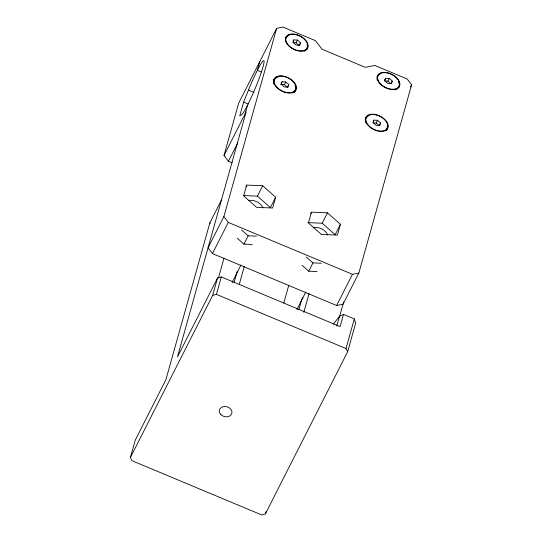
<?xml version="1.0" encoding="UTF-8"?>
<svg xmlns="http://www.w3.org/2000/svg" width="542" height="542" viewBox="0 0 542 542"><rect width="100%" height="100%" fill="white"/><g stroke="black" fill="none" stroke-linecap="round" stroke-linejoin="round"><path stroke-width="0.81" d="M333.303 324.15L339.482 316.284L343.499 314.394L354.299 318.906L355.681 323.052L347.632 351.758L265.35 513.952L261.596 514.9L132.031 460.741L130.385 457.529L135.276 440.09L165.866 379.793L209.856 222.85L221.461 199.978M232.288 162.857L228.433 161.245L224.009 155.5L238.67 103.19L276.65 28.333L283.026 27.1L315.417 40.643L322.05 49.254L365.233 67.31L374.8 65.467L407.191 79.003L411.615 84.748L358.831 273.073L343.005 304.265L336.629 305.498L212.464 253.588L208.04 247.843L223.866 216.658L276.65 28.333M243.609 102.092L239.754 115.839L241.522 114.789A29.39 2.798 -67.3 0 0 256.441 85.385A29.39 2.798 -67.3 0 0 263.358 60.724A29.39 2.798 -67.3 0 0 248.439 90.128L243.609 102.092L248.263 104.037M245.106 113.915L247.552 105.195M259.774 61.598L257.328 70.318L261.217 71.944M130.385 457.529L212.674 295.336L217.559 277.904L221.312 276.948L340.078 326.602L343.499 314.394M224.029 258.06L218.778 276.779A11.023 6.707 26.9 0 0 218.616 278.046M246.678 185.086L243.649 195.899L256.623 207.362L272.633 208.013L275.661 197.207L262.687 185.743L246.678 185.086L245.926 186.57M212.674 295.336L216.427 294.387L221.312 276.948M282.023 81.767L281.318 84.288L284.34 86.957L288.066 87.106L288.778 84.593L285.756 81.923L282.023 81.767L281 83.8M293.757 39.918L293.053 42.439L296.074 45.108L299.801 45.257L300.505 42.743L297.483 40.074L293.757 39.918L293.073 41.273M234.124 282.517L237.315 271.115M239.252 284.428L244.273 266.522M283.791 303.053L288.811 285.139M311.46 212.166L308.432 222.979L321.406 234.442L337.415 235.099L340.444 224.286L327.47 212.823L311.46 212.166L310.708 213.656M298.906 309.597L301.874 299.015M303.805 312.327L309.055 293.601M373.804 120.134L373.092 122.655L376.114 125.324L379.84 125.473L380.552 122.959L377.53 120.29L373.804 120.134L373.113 121.489M385.531 78.285L384.827 80.805L387.848 83.468L391.575 83.624L392.279 81.104L389.258 78.434L385.531 78.285L384.502 80.311M265.35 513.952L266.02 511.567M336.778 325.938L339.482 316.284M339.4 317.131L343.689 301.819M347.632 351.758L345.992 348.553L354.299 318.906M224.009 155.5L246.163 111.835L177.471 356.921L217.559 277.904M228.433 161.245L237.85 142.681M293.127 42.655L296.108 42.777L297.483 40.074M300.505 42.743L299.13 45.447L296.108 42.777M280.654 84.471L284.381 84.627L285.756 81.923M288.778 84.593L287.402 87.296L284.381 84.627M212.464 253.588L228.29 222.403L223.866 216.658M243.934 195.587L257.409 196.136L262.687 185.743M237.315 238.263L243.961 244.13L248.182 235.811L256.461 236.149M232.22 282.247L240.987 264.963M275.661 197.207L270.39 207.6L257.409 196.136M384.901 81.022L387.889 81.137L389.258 78.434M392.279 81.104L390.904 83.807L387.889 81.137M307.87 222.633L322.192 223.216L327.47 212.823M373.174 122.871L376.155 122.993L377.53 120.29M380.552 122.959L379.176 125.663L376.155 122.993M302.097 265.343L308.744 271.21L312.964 262.897L321.243 263.236M297.002 309.333L305.769 292.043M340.444 224.286L335.173 234.686L322.192 223.216M410.484 86.971L411.615 84.748M336.629 305.498L352.456 274.306L358.831 273.073M243.961 244.13L252.24 244.469M308.744 271.21L317.023 271.549M248.439 90.128L253.88 92.404M228.29 222.403L352.456 274.306M216.427 294.387L345.992 348.553M209.856 222.85L210.452 223.263M306.318 257.023L312.964 262.897M241.536 229.943L248.182 235.811M376.995 76.808A12.195 7.425 26.9 0 1 380.884 73.719M398.546 82.018A12.195 7.425 26.9 0 1 398.824 87.662M307.626 46.666A12.195 7.425 26.9 0 1 306.765 49.742M285.451 37.967A12.195 7.425 26.9 0 1 289.11 35.352M307.057 44.268A12.195 7.425 26.9 0 1 307.28 44.884M387.327 125.1A12.195 7.425 26.9 0 1 386.473 130.378M365.091 119.159A12.195 7.425 26.9 0 1 369.156 115.568M295.038 85.507A12.195 7.425 26.9 0 1 294.306 92.397M273.493 80.291A12.195 7.425 26.9 0 1 278.032 77.052M248.405 200.716A9.404 5.725 26.9 0 1 262.89 207.918M313.188 227.796A9.404 5.725 26.9 0 1 327.673 234.998M307.239 47.059A11.755 7.154 26.9 0 1 304.299 51.158M285.471 41.795A11.755 7.154 26.9 0 1 285.363 41.219M285.641 38.59A11.755 7.154 26.9 0 1 287.734 36.28M398.953 85.954A11.755 7.154 26.9 0 1 395.518 89.748M377.246 80.162A11.755 7.154 26.9 0 1 378.614 75.284M295.505 88.915A11.755 7.154 26.9 0 1 292.565 93.007M274.13 84.816A11.755 7.154 26.9 0 1 276 78.136M387.279 126.733A11.755 7.154 26.9 0 1 385.328 130.805M365.681 122.594A11.755 7.154 26.9 0 1 365.518 122.011M365.349 120.324A11.755 7.154 26.9 0 1 367.774 116.496M232.213 281.244A9.404 5.725 26.9 0 1 232.349 282.152M302.118 297.748A24.979 15.21 26.9 0 1 302.998 298.479M296.996 308.323A9.404 5.725 26.9 0 1 297.131 309.231M380.03 83.746A12.195 7.425 26.9 0 0 399.352 86.618A12.195 7.425 26.9 0 0 386.27 72.492A12.195 7.425 26.9 0 0 380.03 83.746M288.256 45.386A12.195 7.425 26.9 0 0 307.578 48.252A12.195 7.425 26.9 0 0 294.496 34.132A12.195 7.425 26.9 0 0 288.256 45.386M368.303 125.595A12.195 7.425 26.9 0 0 387.625 128.468A12.195 7.425 26.9 0 0 374.542 114.348A12.195 7.425 26.9 0 0 368.303 125.595M276.528 87.235A12.195 7.425 26.9 0 0 295.844 90.101A12.195 7.425 26.9 0 0 282.768 75.982A12.195 7.425 26.9 0 0 276.528 87.235M288.568 45.284A11.755 7.154 26.9 0 0 307.185 48.048A11.755 7.154 26.9 0 0 294.577 34.437A11.755 7.154 26.9 0 0 288.568 45.284M380.342 83.644A11.755 7.154 26.9 0 0 398.959 86.415A11.755 7.154 26.9 0 0 386.351 72.804A11.755 7.154 26.9 0 0 380.342 83.644M276.84 87.133A11.755 7.154 26.9 0 0 295.458 89.897A11.755 7.154 26.9 0 0 282.849 76.286A11.755 7.154 26.9 0 0 276.84 87.133M368.614 125.5A11.755 7.154 26.9 0 0 387.232 128.264A11.755 7.154 26.9 0 0 374.624 114.653A11.755 7.154 26.9 0 0 368.614 125.5M221.041 414.766A6.463 5.095 15.7 0 0 231.759 413.715A6.463 5.095 15.7 0 0 224.117 406.486A6.463 5.095 15.7 0 0 221.041 414.766"/></g></svg>
